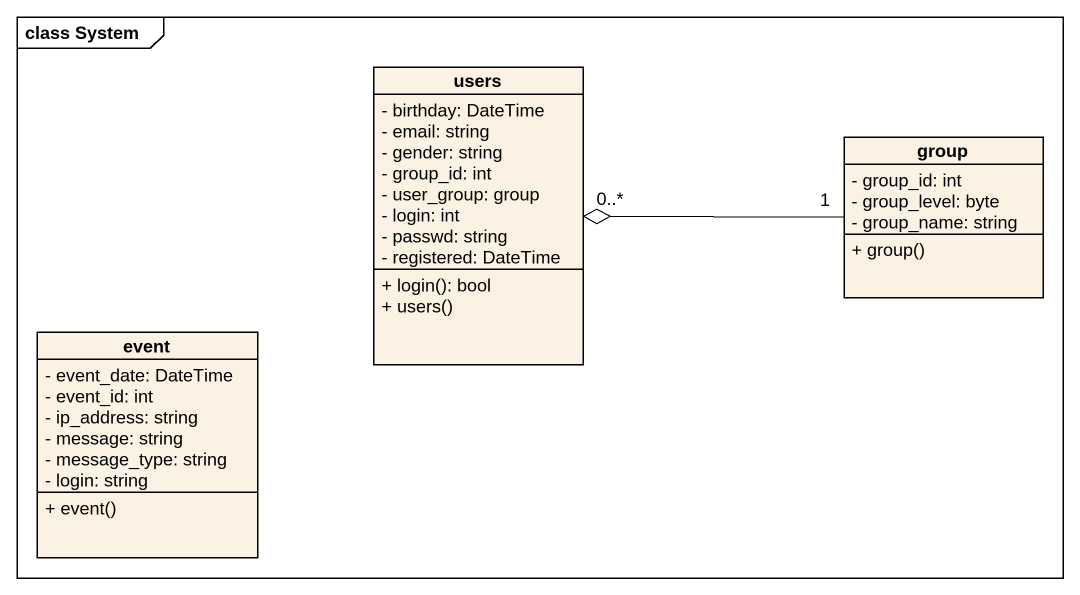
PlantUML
@startuml
mainframe class System
hide circle
hide empty members
skinparam classAttributeIconSize 0
class users {
  - birthday: DateTime
  - email: string
  - gender: string
  - group_id: int
  - user_group: group
  - login: int
  - passwd: string
  - registered: DateTime
  + login(): bool
  + users()
}
class "group" as group_ {
  - group_id: int
  - group_level: byte
  - group_name: string
  + group()
}
class event {
  - event_date: DateTime
  - event_id: int
  - ip_address: string
  - message: string
  - message_type: string
  - login: string
  + event()
}
group_ "1" -left-o "0..*" users
@enduml
